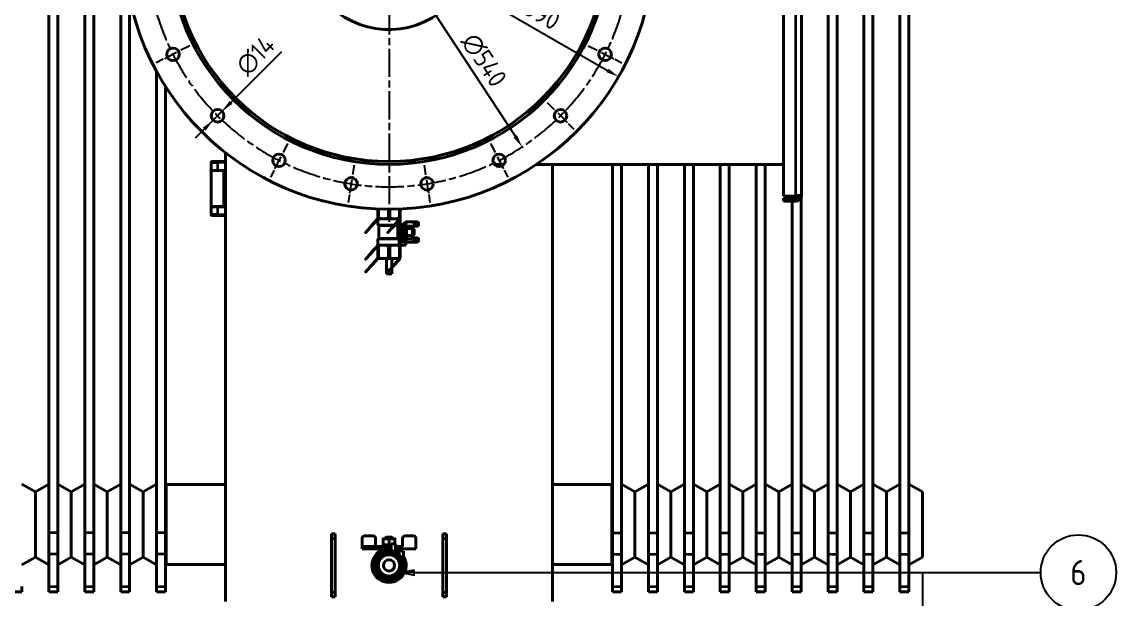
# Model space of a CAD drawing. Header units: millimetres. Extents: x 0 to 5887, y 0 to 4158.
# Drawn here: x 790 to 2009, y 943 to 1586 of the extents above; entities that cross this region are included whole.
import ezdxf

# ---------------------------------------------------------------- set-up
doc = ezdxf.new("R2010")
doc.units = ezdxf.units.MM
doc.header["$LTSCALE"] = 7
doc.linetypes.add('CHAIN', pattern=[0.3543, 0.2362, -0.0295, 0.0591, -0.0295])
for name, color, linetype, lineweight in [('가시적인 것(ISO)', 3, 'Continuous', 40), ('가시적인 좁은 것(ISO)', 3, 'Continuous', 35), ('기호(ISO)', 5, 'Continuous', 25), ('중심 표식(ISO)', 1, 'Continuous', 25), ('중심선(ISO)', 1, 'Continuous', 25), ('치수(ISO)', 2, 'Continuous', 25)]:
    doc.layers.add(name, color=color, linetype=linetype, lineweight=lineweight)
doc.styles.add('부품번호텍스트_M2B', font='isocp.shx')
doc.styles.add('치수 텍스트_PSTEK_POSCO', font='isocp.shx')
doc.dimstyles.new('치수_PSTEK_POSCO', dxfattribs={"dimscale": 7, "dimtxt": 3, "dimasz": 2, "dimexe": 2, "dimexo": 2.5, "dimgap": 1, "dimtad": 1, "dimrnd": 1e-08, "dimdsep": 46, "dimtxsty": '치수 텍스트_PSTEK_POSCO', "dimcen": 0.09, "dimdle": 10, "dimclrd": 7, "dimclre": 7, "dimclrt": 2, "dimadec": 1, "dimazin": 2, "dimtfac": 1, "dimtmove": 0, "dimatfit": 3, "dimfxl": 0, "dimtolj": 1, "dimlwd": -1, "dimlwe": -1, "dimarcsym": 0})

# ---------------------------------------------------------------- blocks, each defined once
blk = doc.blocks.new('품번기호5')
at = {"layer": '기호(ISO)', "color": 7}
for p, q in [((175.26, 139.36), (173.26, 138.96)), ((175.26, 138.56), (175.26, 139.36)), ((175.26, 138.96), (173.26, 138.96)), ((173.26, 138.96), (175.26, 138.56)), ((175.26, 138.96), (274.93, 138.96))]:
    blk.add_line(p, q, dxfattribs=at)
at = {"layer": '기호(ISO)', "color": 7, "flags": 128}
blk.add_lwpolyline([(175.26, 139.36), (173.26, 138.96), (175.26, 138.56), (175.26, 139.36)], dxfattribs=at)
at = {"layer": '기호(ISO)'}
blk.add_circle((280.93, 138.96), 6, dxfattribs=at)
at = {"layer": '기호(ISO)', "color": 7}
blk.add_solid([(175.26, 139.36), (173.26, 138.96), (175.26, 138.56), (175.26, 139.36)], dxfattribs=at)
at = {"layer": '기호(ISO)', "color": 7, "insert": (280.93, 138.97), "char_height": 4, "attachment_point": 5, "style": '부품번호텍스트_M2B'}
blk.add_mtext('6', dxfattribs=at)
blk = doc.blocks.new('*D46')
at = {"layer": 'Defpoints', "color": 0, "transparency": 16777216}
for p in [(943.5, 1819.7), (1454.5, 1524.7)]:
    blk.add_point(p, dxfattribs=at)
at = {"layer": '치수(ISO)', "color": 7, "transparency": 16777216}
blk.add_line((955.6, 1812.7), (1442.3, 1531.7), dxfattribs=at)
for points in [[(956.8, 1814.7), (954.5, 1810.7), (943.5, 1819.7)], [(1443.5, 1533.7), (1441.2, 1529.7), (1454.5, 1524.7)]]:
    blk.add_solid(points, dxfattribs=at)
at = {"layer": '치수(ISO)', "color": 2, "transparency": 16777216, "insert": (1331.5, 1615.9), "char_height": 21, "attachment_point": 4, "rotation": 330, "style": '치수 텍스트_PSTEK_POSCO'}
blk.add_mtext('\\A1;∅590', dxfattribs=at)
blk = doc.blocks.new('*D47')
at = {"layer": 'Defpoints', "color": 0, "transparency": 16777216}
for p in [(1050.7, 1897.8), (1347.2, 1446.5)]:
    blk.add_point(p, dxfattribs=at)
at = {"layer": '치수(ISO)', "color": 7, "transparency": 16777216}
blk.add_line((1058.4, 1886.1), (1339.6, 1458.2), dxfattribs=at)
for points in [[(1060.4, 1887.4), (1056.5, 1884.9), (1050.7, 1897.8)], [(1341.5, 1459.5), (1337.6, 1456.9), (1347.2, 1446.5)]]:
    blk.add_solid(points, dxfattribs=at)
at = {"layer": '치수(ISO)', "color": 2, "transparency": 16777216, "insert": (1287.2, 1569.8), "char_height": 21, "attachment_point": 4, "rotation": 303.3025, "style": '치수 텍스트_PSTEK_POSCO'}
blk.add_mtext('\\A1;∅540', dxfattribs=at)
blk = doc.blocks.new('*D48')
at = {"layer": 'Defpoints', "color": 0, "transparency": 16777216}
for p in [(1003.1, 1476.3), (1013, 1486.2)]:
    blk.add_point(p, dxfattribs=at)
at = {"layer": '치수(ISO)', "color": 7, "transparency": 16777216}
for p, q in [((1022.9, 1496.1), (1079.5, 1552.7)), ((1003.1, 1476.3), (1013, 1486.2)), ((993.2, 1466.4), (983.3, 1456.5))]:
    blk.add_line(p, q, dxfattribs=at)
for points in [[(1021.3, 1497.8), (1024.6, 1494.5), (1013, 1486.2)], [(991.6, 1468.1), (994.9, 1464.8), (1003.1, 1476.3)]]:
    blk.add_solid(points, dxfattribs=at)
at = {"layer": '치수(ISO)', "color": 2, "transparency": 16777216, "insert": (1033.9, 1531.9), "char_height": 21, "attachment_point": 4, "rotation": 45, "style": '치수 텍스트_PSTEK_POSCO'}
blk.add_mtext('\\A1;∅14', dxfattribs=at)
blk = doc.blocks.new('*D50')
at = {"layer": 'Defpoints', "color": 0, "transparency": 16777216}
for p in [(605.2, 989.8), (1792.8, 989.8), (1792.8, 672)]:
    blk.add_point(p, dxfattribs=at)
at = {"layer": '치수(ISO)', "color": 7, "transparency": 16777216}
for p, q in [((605.2, 972.3), (605.2, 658)), ((1792.8, 972.3), (1792.8, 658)), ((619.2, 672), (1778.8, 672))]:
    blk.add_line(p, q, dxfattribs=at)
for points in [[(619.2, 674.4), (619.2, 669.7), (605.2, 672)], [(1778.8, 674.4), (1778.8, 669.7), (1792.8, 672)]]:
    blk.add_solid(points, dxfattribs=at)
at = {"layer": '치수(ISO)', "color": 2, "transparency": 16777216, "insert": (1158.1, 690.6), "char_height": 21, "attachment_point": 4, "style": '치수 텍스트_PSTEK_POSCO'}
blk.add_mtext('\\A1;(1187.6)', dxfattribs=at)
blk = doc.blocks.new('*D51')
at = {"layer": 'Defpoints', "color": 0, "transparency": 16777216}
for p in [(494, 2199.4), (984, 2199.4), (574, 811.2)]:
    blk.add_point(p, dxfattribs=at)
at = {"layer": '치수(ISO)', "color": 7, "transparency": 16777216}
for p, q in [((966.5, 2199.4), (480, 2199.4)), ((494, 825.2), (494, 2185.4)), ((556.5, 811.2), (480, 811.2))]:
    blk.add_line(p, q, dxfattribs=at)
for points in [[(491.7, 2185.4), (496.3, 2185.4), (494, 2199.4)], [(491.7, 825.2), (496.3, 825.2), (494, 811.2)]]:
    blk.add_solid(points, dxfattribs=at)
at = {"layer": '치수(ISO)', "color": 2, "transparency": 16777216, "insert": (476.5, 1470), "char_height": 21, "attachment_point": 4, "rotation": 90, "style": '치수 텍스트_PSTEK_POSCO'}
blk.add_mtext('\\A1;1388.2', dxfattribs=at)

msp = doc.modelspace()

# ---------------------------------------------------------------- linework, layer by layer
at = {"layer": '가시적인 것(ISO)'}
for p, q in [((820.1919, 1016.8701), (820.1919, 1985.5042)), ((830.1919, 1985.5042), (830.1919, 1016.8701)), ((860.1919, 1016.8701), (860.1919, 1985.5042)), ((1687.7919, 1016.8701), (1687.7919, 1985.5042)), ((1697.7919, 1985.5042), (1697.7919, 1016.8701)), ((1727.7919, 1016.8701), (1727.7919, 1985.5042)), ((1737.7919, 1985.5042), (1737.7919, 1016.8701)), ((1767.7919, 1016.8701), (1767.7919, 1985.5042)), ((1777.7919, 1985.5042), (1777.7919, 1016.8701)), ((1638.1919, 1391.6499), (1638.1919, 1952.7244)), ((1658.1919, 1951.7871), (1658.1919, 1392.5871)), ((870.1919, 1792.3906), (870.1919, 1016.8701)), ((900.1919, 1016.8701), (900.1919, 1778.135)), ((910.1919, 1612.0243), (910.1919, 1016.8701)), ((940.1919, 1016.8701), (940.1919, 1530.5977)), ((950.1919, 1513.683), (950.1919, 1016.8701)), ((1016.9919, 940.6871), (1016.9919, 1440.0212)), ((1000.9919, 1420.3371), (1000.9919, 1429.1871)), ((1007.9919, 1430.1871), (1016.9919, 1430.1871)), ((1326.9907, 1427.1871), (1316.1481, 1427.1871)), ((1638.1919, 1427.1871), (1363.3087, 1427.1871)), ((1380.9919, 940.6871), (1380.9919, 1427.1871)), ((1447.7919, 1016.8701), (1447.7919, 1427.1871)), ((1457.7919, 1427.1871), (1457.7919, 1016.8701)), ((1487.7919, 1016.8701), (1487.7919, 1427.1871)), ((1497.7919, 1427.1871), (1497.7919, 1016.8701)), ((1527.7919, 1016.8701), (1527.7919, 1427.1871)), ((1537.7919, 1427.1871), (1537.7919, 1016.8701)), ((1567.7919, 1016.8701), (1567.7919, 1427.1871)), ((1577.7919, 1427.1871), (1577.7919, 1016.8701)), ((1607.7919, 1016.8701), (1607.7919, 1427.1871)), ((1617.7919, 1427.1871), (1617.7919, 1016.8701)), ((1007.9919, 1420.3371), (1000.9919, 1420.3371)), ((1000.9919, 1420.1871), (1000.9919, 1420.3371)), ((1000.9919, 1420.1871), (1014.9919, 1420.1871)), ((1000.9919, 1380.1871), (1000.9919, 1420.1871)), ((1007.9919, 1420.3371), (1015.9919, 1420.3371)), ((1014.9919, 1420.3371), (1014.9919, 1420.1871)), ((1014.9919, 1380.1871), (1014.9919, 1420.1871)), ((1015.9919, 1420.3371), (1015.9919, 1380.0371)), ((1651.7919, 1391.6499), (1638.1919, 1391.6499)), ((1651.7919, 1389.3871), (1638.1919, 1389.3871)), ((1638.1919, 1389.3871), (1638.1919, 1386.1871)), ((1647.7919, 1389.3871), (1647.7919, 1391.6499)), ((1651.7919, 1392.5871), (1658.1919, 1392.5871)), ((1651.7919, 1392.5871), (1651.7919, 1391.6499)), ((1651.7919, 1389.3871), (1651.7919, 1386.1871)), ((1651.9919, 1392.5871), (1651.9919, 1392.1871)), ((1651.9919, 1392.1871), (1654.9919, 1392.1871)), ((1654.9919, 1392.1871), (1654.9919, 1392.5871)), ((1657.7919, 1390.36), (1657.7919, 1016.8701)), ((1014.9919, 1380.1871), (1000.9919, 1380.1871)), ((1000.9919, 1380.0371), (1000.9919, 1380.1871)), ((1000.9919, 1380.0371), (1007.9919, 1380.0371)), ((1000.9919, 1371.1871), (1000.9919, 1380.0371)), ((1015.9919, 1380.0371), (1007.9919, 1380.0371)), ((1014.9919, 1380.1871), (1014.9919, 1380.0371)), ((1186.4919, 1367.039), (1186.4919, 1377.4521)), ((1187.2819, 1377.4196), (1187.2819, 1367.039)), ((1198.202, 1367.039), (1198.202, 1377.1882)), ((1199.7819, 1377.1882), (1199.7819, 1367.039)), ((1210.702, 1367.039), (1210.702, 1377.4196)), ((1211.4919, 1377.4521), (1211.4919, 1367.039)), ((1638.1919, 1386.1871), (1651.7919, 1386.1871)), ((1647.7919, 1016.8701), (1647.7919, 1386.1871)), ((1016.9919, 1370.1871), (1007.9919, 1370.1871)), ((1187.2819, 1367.039), (1186.4919, 1367.039)), ((1192.7419, 1366.6371), (1186.4919, 1366.6371)), ((1186.4919, 1366.6371), (1186.4919, 1359.5971)), ((1205.2419, 1366.6371), (1192.7419, 1366.6371)), ((1199.7819, 1367.039), (1198.202, 1367.039)), ((1211.4919, 1366.6371), (1205.2419, 1366.6371)), ((1211.4919, 1367.039), (1210.702, 1367.039)), ((1211.4919, 1366.6371), (1211.4919, 1361.2621)), ((1210.1548, 1359.5971), (1186.4919, 1359.5971)), ((1187.7419, 1359.2621), (1186.4919, 1359.5971)), ((1208.7347, 1359.2621), (1187.7419, 1359.2621)), ((1187.7419, 1359.2621), (1187.7419, 1344.5121)), ((1208.7347, 1359.2621), (1208.7347, 1344.5121)), ((1211.4919, 1361.2621), (1210.1548, 1361.2621)), ((1210.1548, 1361.2621), (1210.1548, 1359.5971)), ((1211.4919, 1361.2621), (1211.4919, 1354.9399)), ((1211.4919, 1358.2871), (1211.5919, 1358.3871)), ((1211.4919, 1354.9399), (1211.4919, 1348.8344)), ((1211.5919, 1358.3871), (1211.5919, 1345.3871)), ((1211.5919, 1358.3871), (1212.5919, 1358.3871)), ((1212.5919, 1358.3871), (1212.5919, 1345.3871)), ((1212.6919, 1358.2871), (1212.5919, 1358.3871)), ((1212.6919, 1358.2871), (1212.7919, 1358.3871)), ((1212.6919, 1358.2871), (1212.6919, 1345.4871)), ((1212.7919, 1358.3871), (1212.7919, 1345.3871)), ((1212.7919, 1358.3871), (1213.7919, 1358.3871)), ((1213.7919, 1358.3871), (1213.7919, 1345.3871)), ((1213.8919, 1358.2871), (1213.7919, 1358.3871)), ((1213.8919, 1353.0121), (1213.8919, 1358.7621)), ((1213.8919, 1350.5121), (1213.8919, 1353.0121)), ((1216.3919, 1353.0121), (1216.3919, 1358.7621)), ((1216.3919, 1350.5121), (1216.3919, 1353.0121)), ((1216.4024, 1358.8871), (1217.5594, 1358.8871)), ((1217.1419, 1362.0121), (1217.3919, 1362.0121)), ((1217.3919, 1359.5121), (1217.1419, 1359.5121)), ((1217.3919, 1362.0121), (1217.3919, 1359.5121)), ((1218.3919, 1358.2874), (1218.3919, 1344.8871)), ((1229.4919, 1363.2621), (1218.6419, 1363.2621)), ((1229.4919, 1358.2621), (1218.6419, 1358.2621)), ((1218.6614, 1355.6399), (1224.9225, 1355.6399)), ((1225.1919, 1358.2621), (1225.1919, 1357.5163)), ((1225.1919, 1357.5163), (1225.1919, 1351.8871)), ((1225.1919, 1355.8871), (1226.0249, 1355.8871)), ((1226.0249, 1355.8871), (1226.0249, 1347.8871)), ((1226.7919, 1355.1201), (1226.0249, 1355.8871)), ((1226.7919, 1355.1201), (1226.7919, 1348.6541)), ((1187.7419, 1344.5121), (1186.4919, 1344.1772)), ((1210.1548, 1344.1772), (1186.4919, 1344.1772)), ((1186.4919, 1344.1772), (1186.4919, 1337.1371)), ((1208.7347, 1344.5121), (1187.7419, 1344.5121)), ((1210.1548, 1344.1772), (1210.1548, 1337.1371)), ((1211.4919, 1348.8344), (1211.4919, 1336.8136)), ((1211.4919, 1345.4871), (1211.5919, 1345.3871)), ((1217.7419, 1340.8871), (1211.4919, 1340.8871)), ((1211.5919, 1345.3871), (1212.5919, 1345.3871)), ((1212.6919, 1345.4871), (1212.5919, 1345.3871)), ((1212.6919, 1345.4871), (1212.7919, 1345.3871)), ((1212.7919, 1345.3871), (1213.7919, 1345.3871)), ((1213.8919, 1345.4871), (1213.7919, 1345.3871)), ((1213.8919, 1345.0121), (1213.8919, 1350.5121)), ((1213.8919, 1350.5121), (1216.3919, 1350.5121)), ((1213.8919, 1345.0121), (1216.3919, 1345.0121)), ((1216.3919, 1345.0121), (1216.3919, 1350.5121)), ((1216.3919, 1345.0121), (1216.3919, 1344.8871)), ((1216.3919, 1344.8871), (1218.3919, 1344.8871)), ((1217.1419, 1344.2621), (1217.3919, 1344.2621)), ((1217.3919, 1341.7621), (1217.1419, 1341.7621)), ((1217.3919, 1341.7621), (1217.3919, 1344.2621)), ((1217.7419, 1340.8871), (1217.7419, 1337.1371)), ((1218.3919, 1345.3871), (1218.6614, 1344.3816)), ((1229.4919, 1340.5121), (1218.6419, 1340.5121)), ((1218.6614, 1348.1343), (1224.9225, 1348.1343)), ((1218.6614, 1344.3816), (1224.9225, 1344.3816)), ((1225.1919, 1345.3871), (1224.9225, 1344.3816)), ((1225.1919, 1351.8871), (1225.1919, 1346.258)), ((1225.1919, 1347.8871), (1226.0249, 1347.8871)), ((1225.1919, 1346.258), (1225.1919, 1345.3871)), ((1229.4919, 1345.5121), (1225.1919, 1345.5121)), ((1226.7919, 1348.6541), (1226.0249, 1347.8871)), ((1192.7419, 1337.1371), (1186.4919, 1337.1371)), ((1187.2819, 1336.7352), (1186.4919, 1336.7352)), ((1186.4919, 1336.7352), (1186.4919, 1322.789)), ((1187.2819, 1322.789), (1187.2819, 1336.7352)), ((1205.2419, 1337.1371), (1192.7419, 1337.1371)), ((1198.202, 1336.7352), (1198.202, 1322.789)), ((1199.7819, 1336.7352), (1198.202, 1336.7352)), ((1199.7819, 1322.789), (1199.7819, 1336.7352)), ((1210.1548, 1337.1371), (1205.2419, 1337.1371)), ((1210.702, 1336.7352), (1210.702, 1322.789)), ((1211.4919, 1336.7352), (1210.702, 1336.7352)), ((1217.7419, 1337.1371), (1211.4919, 1337.1371)), ((1211.4919, 1322.789), (1211.4919, 1336.7352)), ((1187.2819, 1322.789), (1186.4919, 1322.789)), ((1192.7419, 1322.3871), (1186.4919, 1322.3871)), ((1205.2419, 1322.3871), (1192.7419, 1322.3871)), ((1195.9919, 1305.3871), (1195.9919, 1322.3871)), ((1199.7819, 1322.789), (1198.202, 1322.789)), ((1201.9919, 1322.3871), (1201.9919, 1305.3871)), ((1211.4919, 1322.3871), (1205.2419, 1322.3871)), ((1211.4919, 1322.789), (1210.702, 1322.789)), ((1195.9919, 1305.3871), (1201.9919, 1305.3871)), ((805.1919, 1062.5269), (790.1919, 1071.1871)), ((805.1919, 1062.5269), (820.1919, 1071.1871)), ((805.1919, 1062.5269), (805.1919, 989.8474)), ((845.1919, 1062.5269), (830.1919, 1071.1871)), ((845.1919, 1062.5269), (860.1919, 1071.1871)), ((845.1919, 1062.5269), (845.1919, 989.8474)), ((885.1919, 1062.5269), (870.1919, 1071.1871)), ((885.1919, 1062.5269), (900.1919, 1071.1871)), ((885.1919, 1062.5269), (885.1919, 989.8474)), ((925.1919, 1062.5269), (910.1919, 1071.1871)), ((925.1919, 1062.5269), (940.1919, 1071.1871)), ((925.1919, 1062.5269), (925.1919, 989.8474)), ((950.9714, 1070.7371), (950.1919, 1071.1871)), ((950.9714, 1070.7371), (950.9714, 981.6371)), ((950.9714, 1070.7371), (1016.9919, 1070.7371)), ((1447.0125, 1070.7371), (1380.9919, 1070.7371)), ((1447.0125, 1070.7371), (1447.7919, 1071.1871)), ((1447.0125, 981.6371), (1447.0125, 1070.7371)), ((1472.7919, 1062.5269), (1457.7919, 1071.1871)), ((1472.7919, 1062.5269), (1487.7919, 1071.1871)), ((1472.7919, 989.8474), (1472.7919, 1062.5269)), ((1512.7919, 1062.5269), (1497.7919, 1071.1871)), ((1512.7919, 1062.5269), (1527.7919, 1071.1871)), ((1512.7919, 989.8474), (1512.7919, 1062.5269)), ((1552.7919, 1062.5269), (1537.7919, 1071.1871)), ((1552.7919, 1062.5269), (1567.7919, 1071.1871)), ((1552.7919, 989.8474), (1552.7919, 1062.5269)), ((1592.7919, 1062.5269), (1577.7919, 1071.1871)), ((1592.7919, 1062.5269), (1607.7919, 1071.1871)), ((1592.7919, 989.8474), (1592.7919, 1062.5269)), ((1632.7919, 1062.5269), (1617.7919, 1071.1871)), ((1632.7919, 1062.5269), (1647.7919, 1071.1871)), ((1632.7919, 989.8474), (1632.7919, 1062.5269)), ((1672.7919, 1062.5269), (1657.7919, 1071.1871)), ((1672.7919, 1062.5269), (1687.7919, 1071.1871)), ((1672.7919, 989.8474), (1672.7919, 1062.5269)), ((1712.7919, 1062.5269), (1697.7919, 1071.1871)), ((1712.7919, 1062.5269), (1727.7919, 1071.1871)), ((1712.7919, 989.8474), (1712.7919, 1062.5269)), ((1752.7919, 1062.5269), (1737.7919, 1071.1871)), ((1752.7919, 1062.5269), (1767.7919, 1071.1871)), ((1752.7919, 989.8474), (1752.7919, 1062.5269)), ((1792.7919, 1062.5269), (1777.7919, 1071.1871)), ((1792.7919, 989.8474), (1792.7919, 1062.5269)), ((820.1919, 1016.8701), (820.1919, 993.3778)), ((830.1919, 993.3778), (830.1919, 1016.8701)), ((860.1919, 1016.8701), (860.1919, 993.3778)), ((870.1919, 993.3778), (870.1919, 1016.8701)), ((900.1919, 1016.8701), (900.1919, 993.3778)), ((910.1919, 993.3778), (910.1919, 1016.8701)), ((940.1919, 1016.8701), (940.1919, 993.3778)), ((950.1919, 993.3778), (950.1919, 1016.8701)), ((1134.9919, 1015.6871), (1134.9919, 1010.6871)), ((1138.9919, 1015.6871), (1134.9919, 1015.6871)), ((1138.9919, 1010.6871), (1138.9919, 1015.6871)), ((1171.9919, 1013.5871), (1180.9919, 1013.5871)), ((1195.7589, 1011.9871), (1194.9919, 1011.2201)), ((1194.9919, 1011.2201), (1202.9919, 1011.2201)), ((1194.9919, 1011.2201), (1194.9919, 1010.3871)), ((1195.7589, 1011.9871), (1202.2249, 1011.9871)), ((1202.2249, 1011.9871), (1202.9919, 1011.2201)), ((1202.9919, 1011.2201), (1202.9919, 1010.3871)), ((1216.9919, 1013.5871), (1225.9919, 1013.5871)), ((1258.9919, 1015.6871), (1258.9919, 1010.6871)), ((1262.9919, 1015.6871), (1258.9919, 1015.6871)), ((1262.9919, 1010.6871), (1262.9919, 1015.6871)), ((1447.7919, 1016.8701), (1447.7919, 993.3778)), ((1457.7919, 993.3778), (1457.7919, 1016.8701)), ((1487.7919, 1016.8701), (1487.7919, 993.3778)), ((1497.7919, 993.3778), (1497.7919, 1016.8701)), ((1527.7919, 1016.8701), (1527.7919, 993.3778)), ((1537.7919, 993.3778), (1537.7919, 1016.8701)), ((1567.7919, 1016.8701), (1567.7919, 993.3778)), ((1577.7919, 993.3778), (1577.7919, 1016.8701)), ((1607.7919, 1016.8701), (1607.7919, 993.3778)), ((1617.7919, 993.3778), (1617.7919, 1016.8701)), ((1647.7919, 1016.8701), (1647.7919, 993.3778)), ((1657.7919, 993.3778), (1657.7919, 1016.8701)), ((1687.7919, 1016.8701), (1687.7919, 993.3778)), ((1697.7919, 993.3778), (1697.7919, 1016.8701)), ((1727.7919, 1016.8701), (1727.7919, 993.3778)), ((1737.7919, 993.3778), (1737.7919, 1016.8701)), ((1767.7919, 1016.8701), (1767.7919, 993.3778)), ((1777.7919, 993.3778), (1777.7919, 1016.8701)), ((1134.9919, 1010.6871), (1138.9919, 1010.6871)), ((1134.9919, 1010.6871), (1134.9919, 950.6871)), ((1138.9919, 950.6871), (1138.9919, 1010.6871)), ((1168.9919, 1001.5871), (1168.9919, 1010.5871)), ((1168.9919, 1001.5871), (1201.3919, 1001.5871)), ((1168.9919, 1001.5871), (1168.9919, 999.0871)), ((1201.3919, 999.0871), (1168.9919, 999.0871)), ((1183.9919, 1001.5871), (1183.9919, 1010.5871)), ((1191.9919, 1003.5871), (1201.3919, 1003.5871)), ((1191.9919, 1003.5871), (1191.9919, 1001.5871)), ((1192.4919, 1010.3871), (1195.7419, 1010.3871)), ((1192.4919, 1010.1177), (1192.4919, 1003.8566)), ((1192.5919, 999.0871), (1192.4919, 998.9871)), ((1195.7419, 1010.3871), (1202.2419, 1010.3871)), ((1198.9919, 1010.1177), (1198.9919, 1003.8566)), ((1206.1919, 1004.6871), (1201.3919, 1004.6871)), ((1201.3919, 996.6871), (1201.3919, 1004.6871)), ((1202.2419, 1010.3871), (1205.4919, 1010.3871)), ((1205.4919, 1004.6871), (1205.4919, 1010.1177)), ((1206.1919, 996.6871), (1206.1919, 1004.6871)), ((1206.1919, 1001.5871), (1213.9919, 1001.5871)), ((1228.9919, 999.0871), (1206.1919, 999.0871)), ((1213.9919, 1001.5871), (1213.9919, 1010.5871)), ((1228.9919, 999.0871), (1228.9919, 1010.5871)), ((1258.9919, 1010.6871), (1262.9919, 1010.6871)), ((1258.9919, 1010.6871), (1258.9919, 950.6871)), ((1262.9919, 950.6871), (1262.9919, 1010.6871)), ((805.1919, 989.8474), (790.1919, 981.1871)), ((805.1919, 989.8474), (820.1919, 981.1871)), ((820.1919, 957.2179), (820.1919, 993.3778)), ((830.1919, 993.3778), (830.1919, 957.2179)), ((845.1919, 989.8474), (830.1919, 981.1871)), ((845.1919, 989.8474), (860.1919, 981.1871)), ((860.1919, 957.2179), (860.1919, 993.3778)), ((870.1919, 993.3778), (870.1919, 957.2179)), ((885.1919, 989.8474), (870.1919, 981.1871)), ((885.1919, 989.8474), (900.1919, 981.1871)), ((900.1919, 957.2179), (900.1919, 993.3778)), ((910.1919, 993.3778), (910.1919, 957.2179)), ((925.1919, 989.8474), (910.1919, 981.1871)), ((925.1919, 989.8474), (940.1919, 981.1871)), ((940.1919, 957.2179), (940.1919, 993.3778)), ((950.1919, 993.3778), (950.1919, 957.2179)), ((1192.4919, 998.9871), (1201.3919, 998.9871)), ((1192.4919, 998.9871), (1192.4919, 997.9871)), ((1192.4919, 997.9871), (1201.3919, 997.9871)), ((1192.5919, 997.8871), (1192.4919, 997.9871)), ((1192.5919, 997.8871), (1192.4919, 997.7871)), ((1192.4919, 997.7871), (1201.3919, 997.7871)), ((1192.4919, 997.7871), (1192.4919, 996.7871)), ((1192.4919, 996.7871), (1201.3919, 996.7871)), ((1192.5919, 996.6871), (1192.4919, 996.7871)), ((1192.5919, 997.8871), (1201.3919, 997.8871)), ((1214.9919, 996.6871), (1208.4919, 996.6871)), ((1208.4919, 995.8817), (1208.4919, 996.6871)), ((1214.9919, 984.9743), (1214.9919, 996.6871)), ((1447.7919, 957.2179), (1447.7919, 993.3778)), ((1457.7919, 993.3778), (1457.7919, 957.2179)), ((1472.7919, 989.8474), (1457.7919, 981.1871)), ((1472.7919, 989.8474), (1487.7919, 981.1871)), ((1487.7919, 957.2179), (1487.7919, 993.3778)), ((1497.7919, 993.3778), (1497.7919, 957.2179)), ((1512.7919, 989.8474), (1497.7919, 981.1871)), ((1512.7919, 989.8474), (1527.7919, 981.1871)), ((1527.7919, 957.2179), (1527.7919, 993.3778)), ((1537.7919, 993.3778), (1537.7919, 957.2179)), ((1552.7919, 989.8474), (1537.7919, 981.1871)), ((1552.7919, 989.8474), (1567.7919, 981.1871)), ((1567.7919, 957.2179), (1567.7919, 993.3778)), ((1577.7919, 993.3778), (1577.7919, 957.2179)), ((1592.7919, 989.8474), (1577.7919, 981.1871)), ((1592.7919, 989.8474), (1607.7919, 981.1871)), ((1607.7919, 957.2179), (1607.7919, 993.3778)), ((1617.7919, 993.3778), (1617.7919, 957.2179)), ((1632.7919, 989.8474), (1617.7919, 981.1871)), ((1632.7919, 989.8474), (1647.7919, 981.1871)), ((1647.7919, 957.2179), (1647.7919, 993.3778)), ((1657.7919, 993.3778), (1657.7919, 957.2179)), ((1672.7919, 989.8474), (1657.7919, 981.1871)), ((1672.7919, 989.8474), (1687.7919, 981.1871)), ((1687.7919, 957.2179), (1687.7919, 993.3778)), ((1697.7919, 993.3778), (1697.7919, 957.2179)), ((1712.7919, 989.8474), (1697.7919, 981.1871)), ((1712.7919, 989.8474), (1727.7919, 981.1871)), ((1727.7919, 957.2179), (1727.7919, 993.3778)), ((1737.7919, 993.3778), (1737.7919, 957.2179)), ((1752.7919, 989.8474), (1737.7919, 981.1871)), ((1752.7919, 989.8474), (1767.7919, 981.1871)), ((1767.7919, 957.2179), (1767.7919, 993.3778)), ((1777.7919, 993.3778), (1777.7919, 957.2179)), ((1792.7919, 989.8474), (1777.7919, 981.1871)), ((950.9714, 981.6371), (950.1919, 981.1871)), ((950.9714, 981.6371), (1016.9919, 981.6371)), ((1447.0125, 981.6371), (1380.9919, 981.6371)), ((1447.0125, 981.6371), (1447.7919, 981.1871)), ((780.1919, 951.1871), (790.1919, 951.1871)), ((790.1919, 951.1871), (790.1919, 957.2179)), ((820.1919, 957.2179), (820.1919, 951.1871)), ((820.1919, 951.1871), (830.1919, 951.1871)), ((830.1919, 951.1871), (830.1919, 957.2179)), ((860.1919, 957.2179), (860.1919, 951.1871)), ((860.1919, 951.1871), (870.1919, 951.1871)), ((870.1919, 951.1871), (870.1919, 957.2179)), ((900.1919, 957.2179), (900.1919, 951.1871)), ((900.1919, 951.1871), (910.1919, 951.1871)), ((910.1919, 951.1871), (910.1919, 957.2179)), ((940.1919, 957.2179), (940.1919, 951.1871)), ((940.1919, 951.1871), (950.1919, 951.1871)), ((950.1919, 951.1871), (950.1919, 957.2179)), ((1138.9919, 950.6871), (1134.9919, 950.6871)), ((1134.9919, 950.6871), (1134.9919, 945.6871)), ((1138.9919, 945.6871), (1138.9919, 950.6871)), ((1262.9919, 950.6871), (1258.9919, 950.6871)), ((1258.9919, 950.6871), (1258.9919, 945.6871)), ((1262.9919, 945.6871), (1262.9919, 950.6871)), ((1447.7919, 957.2179), (1447.7919, 951.1871)), ((1457.7919, 951.1871), (1447.7919, 951.1871)), ((1457.7919, 951.1871), (1457.7919, 957.2179)), ((1487.7919, 957.2179), (1487.7919, 951.1871)), ((1497.7919, 951.1871), (1487.7919, 951.1871)), ((1497.7919, 951.1871), (1497.7919, 957.2179)), ((1527.7919, 957.2179), (1527.7919, 951.1871)), ((1537.7919, 951.1871), (1527.7919, 951.1871)), ((1537.7919, 951.1871), (1537.7919, 957.2179)), ((1567.7919, 957.2179), (1567.7919, 951.1871)), ((1577.7919, 951.1871), (1567.7919, 951.1871)), ((1577.7919, 951.1871), (1577.7919, 957.2179)), ((1607.7919, 957.2179), (1607.7919, 951.1871)), ((1617.7919, 951.1871), (1607.7919, 951.1871)), ((1617.7919, 951.1871), (1617.7919, 957.2179)), ((1647.7919, 957.2179), (1647.7919, 951.1871)), ((1657.7919, 951.1871), (1647.7919, 951.1871)), ((1657.7919, 951.1871), (1657.7919, 957.2179)), ((1687.7919, 957.2179), (1687.7919, 951.1871)), ((1697.7919, 951.1871), (1687.7919, 951.1871)), ((1697.7919, 951.1871), (1697.7919, 957.2179)), ((1727.7919, 957.2179), (1727.7919, 951.1871)), ((1737.7919, 951.1871), (1727.7919, 951.1871)), ((1737.7919, 951.1871), (1737.7919, 957.2179)), ((1767.7919, 957.2179), (1767.7919, 951.1871)), ((1777.7919, 951.1871), (1767.7919, 951.1871)), ((1777.7919, 951.1871), (1777.7919, 957.2179)), ((1134.9919, 945.6871), (1138.9919, 945.6871)), ((1258.9919, 945.6871), (1262.9919, 945.6871))]:
    msp.add_line(p, q, dxfattribs=at)
for centre, radius in [((1198.9919, 1672.1871), 295), ((1198.9919, 1672.1871), 245), ((1198.9919, 1672.1871), 241.8), ((958.4202, 1549.6097), 7), ((1439.5637, 1549.6097), 7), ((1008.0731, 1481.2683), 7), ((1389.9108, 1481.2683), 7), ((1076.4145, 1431.6154), 7), ((1321.5694, 1431.6154), 7), ((1156.7546, 1405.5113), 7), ((1241.2292, 1405.5113), 7), ((1198.9919, 980.6871), 13.5171), ((1198.9919, 980.6871), 12.3176), ((1198.9919, 980.6871), 11.8868), ((1198.9919, 980.6871), 6.25)]:
    msp.add_circle(centre, radius, dxfattribs=at)
for centre, radius, start, end in [((1198.9919, 1672.1871), 95, 31.1337457, 29.9263195), ((1001.9919, 1429.1871), 1, 90.0008985, 180), ((1001.9919, 1429.1871), 1, 90, 90.0008985), ((1651.7919, 1392.5871), 6.4, 270, 0), ((1651.7919, 1392.5871), 3.2, 270, 352.8192442), ((1001.9919, 1371.1871), 1, 180, 270), ((1217.1419, 1358.7621), 3.25, 90, 180), ((1217.1419, 1358.7621), 0.75, 90, 180), ((1218.6419, 1362.0121), 1.25, 155.5301995, 180), ((1218.6419, 1359.5121), 1.25, 180, 204.4698005), ((1229.4919, 1360.7621), 2.5, 72.7191183, 90), ((1229.4919, 1360.7621), 2.5, 270, 287.2808817), ((1217.1419, 1345.0121), 3.25, 180, 270), ((1217.1419, 1345.0121), 0.75, 189.5940682, 270), ((1218.6419, 1344.2621), 1.25, 155.5301995, 180), ((1218.6419, 1341.7621), 1.25, 180, 204.4698005), ((1229.4919, 1343.0121), 2.5, 72.7191183, 90), ((1229.4919, 1343.0121), 2.5, 270, 287.2808817), ((1171.9919, 1010.5871), 3, 90, 180), ((1180.9919, 1010.5871), 3, 0, 90), ((1216.9919, 1010.5871), 3, 90, 180), ((1225.9919, 1010.5871), 3, 0, 90), ((1198.9919, 980.6871), 19, 110.0051901, 32.6368975), ((1198.9919, 980.6871), 16, 150, 210), ((1198.9919, 980.6871), 16, 90, 150), ((1198.9919, 980.6871), 17.92, 116.7655006, 123.2344994), ((1198.9919, 980.6871), 16, 30, 90), ((1198.9919, 980.6871), 19, 57.3631025, 67.7315045), ((1198.9919, 980.6871), 17.92, 56.7655006, 63.2344994), ((1198.9919, 980.6871), 16, 330, 30), ((1198.9919, 980.6871), 17.92, 176.7655006, 183.2344994), ((1198.9919, 980.6871), 17.92, 356.7655006, 3.2344994), ((1198.9919, 980.6871), 16, 210, 270), ((1198.9919, 980.6871), 17.92, 236.7655006, 243.2344994), ((1198.9919, 980.6871), 16, 270, 330), ((1198.9919, 980.6871), 17.92, 296.7655006, 303.2344994)]:
    msp.add_arc(centre, radius, start, end, dxfattribs=at)
for points, knots in [([(1001.9919, 1430.1871), (1001.9919, 1430.1871), (1002.0213, 1430.1871), (1002.08, 1430.1871), (1002.0839, 1430.1871), (1002.0877, 1430.1871), (1002.0921, 1430.1871), (1002.154, 1430.1871), (1002.2437, 1430.1871), (1002.3612, 1430.1871), (1002.3779, 1430.1871), (1002.3946, 1430.1871), (1002.4132, 1430.1871), (1002.525, 1430.1871), (1002.6574, 1430.1871), (1002.8103, 1430.1871), (1002.8612, 1430.1871), (1002.9134, 1430.1871), (1002.97, 1430.1871), (1003.1964, 1430.1871), (1003.4567, 1430.1871), (1003.7493, 1430.1871), (1004.0053, 1430.1871), (1004.2822, 1430.1871), (1004.5798, 1430.1871), (1004.6224, 1430.1871), (1004.6663, 1430.1871), (1004.7087, 1430.1871), (1005.0054, 1430.1871), (1005.3168, 1430.1871), (1005.6428, 1430.1871), (1005.6893, 1430.1871), (1005.7382, 1430.1871), (1005.7834, 1430.1871), (1006.1223, 1430.1871), (1006.4707, 1430.1871), (1006.8285, 1430.1871), (1006.8523, 1430.1871), (1006.8776, 1430.1871), (1006.9002, 1430.1871), (1007.2605, 1430.1871), (1007.6244, 1430.1871), (1007.9919, 1430.1871)], [0.5, 0.5, 0.5, 0.5, 0.55859375, 0.55859375, 0.55859375, 0.5625, 0.5625, 0.5625, 0.6171875, 0.6171875, 0.6171875, 0.625, 0.625, 0.625, 0.671875, 0.671875, 0.671875, 0.6875, 0.6875, 0.6875, 0.75, 0.75, 0.75, 0.8046875, 0.8046875, 0.8046875, 0.8125, 0.8125, 0.8125, 0.8671875, 0.8671875, 0.8671875, 0.875, 0.875, 0.875, 0.93359375, 0.93359375, 0.93359375, 0.9375, 0.9375, 0.9375, 1, 1, 1, 1]), ([(1007.9919, 1370.1871), (1007.6477, 1370.1871), (1007.3064, 1370.1871), (1006.9678, 1370.1871), (1006.9453, 1370.1871), (1006.9241, 1370.1871), (1006.9002, 1370.1871), (1006.5656, 1370.1871), (1006.2388, 1370.1871), (1005.9197, 1370.1871), (1005.8741, 1370.1871), (1005.8305, 1370.1871), (1005.7834, 1370.1871), (1005.5008, 1370.1871), (1005.2287, 1370.1871), (1004.967, 1370.1871), (1004.8797, 1370.1871), (1004.7953, 1370.1871), (1004.7087, 1370.1871), (1004.3623, 1370.1871), (1004.0419, 1370.1871), (1003.7493, 1370.1871), (1003.4932, 1370.1871), (1003.2623, 1370.1871), (1003.0566, 1370.1871), (1003.0272, 1370.1871), (1002.9977, 1370.1871), (1002.97, 1370.1871), (1002.7759, 1370.1871), (1002.6096, 1370.1871), (1002.4709, 1370.1871), (1002.4511, 1370.1871), (1002.4311, 1370.1871), (1002.4132, 1370.1871), (1002.279, 1370.1871), (1002.1765, 1370.1871), (1002.1058, 1370.1871), (1002.1011, 1370.1871), (1002.0963, 1370.1871), (1002.0921, 1370.1871), (1002.0254, 1370.1871), (1002.0053, 1370.1871), (1001.9919, 1370.1871)], [0, 0, 0, 0, 0.05859375, 0.05859375, 0.05859375, 0.0625, 0.0625, 0.0625, 0.1171875, 0.1171875, 0.1171875, 0.125, 0.125, 0.125, 0.171875, 0.171875, 0.171875, 0.1875, 0.1875, 0.1875, 0.25, 0.25, 0.25, 0.3046875, 0.3046875, 0.3046875, 0.3125, 0.3125, 0.3125, 0.3671875, 0.3671875, 0.3671875, 0.375, 0.375, 0.375, 0.43359375, 0.43359375, 0.43359375, 0.4375, 0.4375, 0.4375, 0.5, 0.5, 0.5, 0.5]), ([(1217.5042, 1362.5299), (1217.559, 1362.6498), (1217.6295, 1362.7536), (1217.8245, 1362.9757), (1217.9786, 1363.0867), (1218.3074, 1363.2298), (1218.4819, 1363.2621), (1218.6419, 1363.2621)], [0.7316078635, 0.7316078635, 0.7316078635, 0.7316078635, 0.7814084884, 0.7814084884, 0.8645695069, 0.8645695069, 0.9477305254, 0.9477305254, 0.9477305254, 0.9477305254]), ([(1217.5042, 1362.5299), (1217.559, 1362.4097), (1217.6295, 1362.2808), (1217.8245, 1361.9504), (1217.9786, 1361.7158), (1218.3074, 1361.2349), (1218.4819, 1360.9885), (1218.6419, 1360.7621)], [-0.2161226619, -0.2161226619, -0.2161226619, -0.2161226619, -0.166322037, -0.166322037, -0.0831610185, -0.0831610185, 0, 0, 0, 0]), ([(1217.5042, 1358.9944), (1217.559, 1359.1146), (1217.6295, 1359.2435), (1217.8245, 1359.5738), (1217.9786, 1359.8085), (1218.3074, 1360.2894), (1218.4819, 1360.5358), (1218.6419, 1360.7621)], [0.7316078635, 0.7316078635, 0.7316078635, 0.7316078635, 0.7814084884, 0.7814084884, 0.8645695069, 0.8645695069, 0.9477305254, 0.9477305254, 0.9477305254, 0.9477305254]), ([(1217.5042, 1358.9944), (1217.559, 1358.8744), (1217.6295, 1358.7706), (1217.8245, 1358.5486), (1217.9786, 1358.4376), (1218.3074, 1358.2944), (1218.4819, 1358.2621), (1218.6419, 1358.2621)], [-0.2161226619, -0.2161226619, -0.2161226619, -0.2161226619, -0.166322037, -0.166322037, -0.0831610185, -0.0831610185, 0, 0, 0, 0]), ([(1230.2346, 1363.1493), (1230.1681, 1363.1285), (1230.1003, 1363.1054), (1229.7202, 1362.9656), (1229.385, 1362.8055), (1228.6067, 1362.3966), (1228.0871, 1362.0889), (1227.0277, 1361.4312), (1226.4875, 1361.082), (1225.9919, 1360.7621)], [1.4866647851, 1.4866647851, 1.4866647851, 1.4866647851, 1.5135711108, 1.5135711108, 1.6349228523, 1.6349228523, 1.8118873821, 1.8118873821, 1.9888519119, 1.9888519119, 1.9888519119, 1.9888519119]), ([(1230.2346, 1358.375), (1230.1681, 1358.3957), (1230.1003, 1358.4188), (1229.7202, 1358.5586), (1229.385, 1358.7187), (1228.6067, 1359.1276), (1228.0871, 1359.4353), (1227.0277, 1360.093), (1226.4875, 1360.4422), (1225.9919, 1360.7621)], [-0.5021871267, -0.5021871267, -0.5021871267, -0.5021871267, -0.475280801, -0.475280801, -0.3539290595, -0.3539290595, -0.1769645298, -0.1769645298, 0, 0, 0, 0]), ([(1230.2346, 1363.1493), (1230.3009, 1363.1285), (1230.3657, 1363.1054), (1230.7118, 1362.9656), (1230.9541, 1362.8055), (1231.4189, 1362.3966), (1231.641, 1362.0889), (1231.9273, 1361.4312), (1231.9919, 1361.082), (1231.9919, 1360.7621)], [1.4868284926, 1.4868284926, 1.4868284926, 1.4868284926, 1.5137348183, 1.5137348183, 1.6350865598, 1.6350865598, 1.8120510896, 1.8120510896, 1.9890156193, 1.9890156193, 1.9890156193, 1.9890156193]), ([(1230.2346, 1358.375), (1230.3299, 1358.4049), (1230.4224, 1358.4397), (1230.8135, 1358.6142), (1231.0669, 1358.8015), (1231.4964, 1359.231), (1231.6885, 1359.5228), (1231.936, 1360.1401), (1231.9919, 1360.4649), (1231.9919, 1360.7621)], [-0.5018359826, -0.5018359826, -0.5018359826, -0.5018359826, -0.4628305991, -0.4628305991, -0.3288649482, -0.3288649482, -0.1644324741, -0.1644324741, 0, 0, 0, 0]), ([(1217.5042, 1344.7799), (1217.559, 1344.6597), (1217.6295, 1344.5308), (1217.8245, 1344.2004), (1217.9786, 1343.9658), (1218.3074, 1343.4849), (1218.4819, 1343.2385), (1218.6419, 1343.0121)], [0.7316078635, 0.7316078635, 0.7316078635, 0.7316078635, 0.7814084884, 0.7814084884, 0.8645695069, 0.8645695069, 0.9477305254, 0.9477305254, 0.9477305254, 0.9477305254]), ([(1217.5042, 1341.2444), (1217.559, 1341.3646), (1217.6295, 1341.4935), (1217.8245, 1341.8238), (1217.9786, 1342.0585), (1218.3074, 1342.5394), (1218.4819, 1342.7858), (1218.6419, 1343.0121)], [-0.2161226619, -0.2161226619, -0.2161226619, -0.2161226619, -0.166322037, -0.166322037, -0.0831610185, -0.0831610185, 0, 0, 0, 0]), ([(1217.5042, 1341.2444), (1217.559, 1341.1244), (1217.6295, 1341.0206), (1217.8245, 1340.7986), (1217.9786, 1340.6876), (1218.3074, 1340.5444), (1218.4819, 1340.5121), (1218.6419, 1340.5121)], [0.7316078635, 0.7316078635, 0.7316078635, 0.7316078635, 0.7814084884, 0.7814084884, 0.8645695069, 0.8645695069, 0.9477305254, 0.9477305254, 0.9477305254, 0.9477305254]), ([(1230.2346, 1345.3993), (1230.1389, 1345.3694), (1230.0403, 1345.3345), (1229.5926, 1345.16), (1229.218, 1344.9727), (1228.4303, 1344.5432), (1227.9437, 1344.2514), (1226.955, 1343.6342), (1226.4524, 1343.3094), (1225.9919, 1343.0121)], [1.4871796368, 1.4871796368, 1.4871796368, 1.4871796368, 1.5261850202, 1.5261850202, 1.6601506711, 1.6601506711, 1.8245831452, 1.8245831452, 1.9890156193, 1.9890156193, 1.9890156193, 1.9890156193]), ([(1230.2346, 1340.625), (1230.1681, 1340.6457), (1230.1003, 1340.6688), (1229.7202, 1340.8086), (1229.385, 1340.9687), (1228.6067, 1341.3776), (1228.0871, 1341.6853), (1227.0277, 1342.343), (1226.4875, 1342.6922), (1225.9919, 1343.0121)], [-0.5021871267, -0.5021871267, -0.5021871267, -0.5021871267, -0.475280801, -0.475280801, -0.3539290595, -0.3539290595, -0.1769645298, -0.1769645298, 0, 0, 0, 0]), ([(1230.2346, 1345.3993), (1230.3009, 1345.3785), (1230.3657, 1345.3554), (1230.7118, 1345.2156), (1230.9541, 1345.0555), (1231.4189, 1344.6466), (1231.641, 1344.3389), (1231.9273, 1343.6812), (1231.9919, 1343.332), (1231.9919, 1343.0121)], [-0.5021871267, -0.5021871267, -0.5021871267, -0.5021871267, -0.475280801, -0.475280801, -0.3539290595, -0.3539290595, -0.1769645298, -0.1769645298, 0, 0, 0, 0]), ([(1230.2346, 1340.625), (1230.3009, 1340.6457), (1230.3657, 1340.6688), (1230.7118, 1340.8086), (1230.9541, 1340.9687), (1231.4189, 1341.3776), (1231.641, 1341.6853), (1231.9273, 1342.343), (1231.9919, 1342.6922), (1231.9919, 1343.0121)], [1.4866828669, 1.4866828669, 1.4866828669, 1.4866828669, 1.5135891926, 1.5135891926, 1.6349409341, 1.6349409341, 1.8119054639, 1.8119054639, 1.9888699937, 1.9888699937, 1.9888699937, 1.9888699937])]:
    msp.add_open_spline(points, degree=3, knots=knots, dxfattribs=at)
for points, weights in [([(1186.4919, 1367.039), (1159.628, 1335.8461), (1186.4919, 1366.6371)], [3.1615018951, 3.35119200881, 3.35119200881]), ([(1187.2819, 1367.039), (1190.1664, 1366.6371), (1192.7419, 1366.6371)], [3.1615018951, 3.35119200881, 3.35119200881]), ([(1192.7419, 1366.6371), (1195.3175, 1366.6371), (1198.202, 1367.039)], [3.35119200881, 3.35119200881, 3.1615018951]), ([(1211.4919, 1367.039), (1184.0619, 1335.8461), (1211.4919, 1366.6371)], [3.1615018951, 3.35119200881, 3.35119200881]), ([(1199.7819, 1367.039), (1202.6664, 1366.6371), (1205.2419, 1366.6371)], [3.1615018951, 3.35119200881, 3.35119200881]), ([(1205.2419, 1366.6371), (1207.8175, 1366.6371), (1210.702, 1367.039)], [3.35119200881, 3.35119200881, 3.1615018951]), ([(1210.1548, 1359.5971), (1209.4074, 1359.4182), (1208.7347, 1359.2621)], [1.54875323713, 1.60796675989, 1.66347569913]), ([(1218.3919, 1357.5163), (1218.3919, 1357.8924), (1218.4392, 1358.2787)], [3.23923048458, 3.23923048458, 3.19585427191]), ([(1218.6614, 1355.6399), (1218.3919, 1356.6455), (1218.3919, 1357.5163)], [3.00666419939, 3.23923048458, 3.23923048458]), ([(1218.3919, 1351.8871), (1218.3919, 1353.6288), (1218.6614, 1355.6399)], [3.23923048458, 3.23923048458, 3.00666419939]), ([(1224.9225, 1355.6399), (1225.1919, 1356.6455), (1225.1919, 1357.5163)], [3.00666419939, 3.23923048458, 3.23923048458]), ([(1224.9225, 1355.6399), (1225.1919, 1353.6288), (1225.1919, 1351.8871)], [3.00666419939, 3.23923048458, 3.23923048458]), ([(1225.1919, 1357.5163), (1225.1919, 1357.8844), (1225.1467, 1358.2621)], [3.23923048458, 3.23923048458, 3.19766967425]), ([(1208.7347, 1344.5121), (1209.4074, 1344.356), (1210.1548, 1344.1772)], [2.92374788969, 2.82618461056, 2.7221101042]), ([(1218.6614, 1348.1343), (1218.3919, 1350.1455), (1218.3919, 1351.8871)], [3.00666419939, 3.23923048458, 3.23923048458]), ([(1218.3919, 1346.258), (1218.3919, 1347.1288), (1218.6614, 1348.1343)], [3.23923048458, 3.23923048458, 3.00666419939]), ([(1218.6614, 1344.3816), (1218.3919, 1345.3871), (1218.3919, 1346.258)], [3.00666419939, 3.23923048458, 3.23923048458]), ([(1225.1919, 1351.8871), (1225.1919, 1350.1455), (1224.9225, 1348.1343)], [3.23923048458, 3.23923048458, 3.00666419939]), ([(1224.9225, 1348.1343), (1225.1919, 1347.1288), (1225.1919, 1346.258)], [3.00666419939, 3.23923048458, 3.23923048458]), ([(1225.1919, 1346.258), (1225.1919, 1345.3871), (1224.9225, 1344.3816)], [3.23923048458, 3.23923048458, 3.00666419939]), ([(1186.4919, 1336.7352), (1159.628, 1306.7107), (1186.4919, 1337.1371)], [3.1615018951, 3.35119200881, 3.35119200881]), ([(1187.2819, 1336.7352), (1190.1664, 1337.1371), (1192.7419, 1337.1371)], [3.1615018951, 3.35119200881, 3.35119200881]), ([(1192.7419, 1337.1371), (1195.3175, 1337.1371), (1198.202, 1336.7352)], [3.35119200881, 3.35119200881, 3.1615018951]), ([(1199.7819, 1336.7352), (1202.6664, 1337.1371), (1205.2419, 1337.1371)], [3.1615018951, 3.35119200881, 3.35119200881]), ([(1205.2419, 1337.1371), (1207.8175, 1337.1371), (1210.702, 1336.7352)], [3.35119200881, 3.35119200881, 3.1615018951]), ([(1211.4919, 1336.7352), (1211.4919, 1336.7766), (1211.4919, 1336.8136)], [3.1615018951, 3.18006367675, 3.19680912896]), ([(1186.4919, 1322.789), (1159.628, 1292.598), (1186.4919, 1322.3871)], [3.1615018951, 3.35119200881, 3.35119200881]), ([(1192.7419, 1322.3871), (1190.1664, 1322.3871), (1187.2819, 1322.789)], [3.35119200881, 3.35119200881, 3.1615018951]), ([(1198.202, 1322.789), (1195.3175, 1322.3871), (1192.7419, 1322.3871)], [3.1615018951, 3.35119200881, 3.35119200881]), ([(1211.4919, 1322.789), (1184.0619, 1292.598), (1211.4919, 1322.3871)], [6.55907645111, 6.95262103817, 6.95262103817]), ([(1205.2419, 1322.3871), (1202.6664, 1322.3871), (1199.7819, 1322.789)], [3.35119200881, 3.35119200881, 3.1615018951]), ([(1210.702, 1322.789), (1207.8175, 1322.3871), (1205.2419, 1322.3871)], [3.1615018951, 3.35119200881, 3.35119200881]), ([(1192.4919, 1010.3871), (1192.4919, 1010.3871), (1192.4919, 1010.1177)], [1, 1.04314139574, 1.01001874936]), ([(1192.4919, 1010.1177), (1194.2336, 1010.3871), (1195.7419, 1010.3871)], [1.01001874936, 1.04314139574, 1]), ([(1192.4919, 1003.8566), (1192.4919, 1003.5871), (1192.4919, 1003.5871)], [1.01001874936, 1.04314139574, 1]), ([(1195.7419, 1003.5871), (1194.2336, 1003.5871), (1192.4919, 1003.8566)], [1, 1.04314139574, 1.01001874936]), ([(1195.7419, 1010.3871), (1197.2503, 1010.3871), (1198.9919, 1010.1177)], [1, 1.04314139574, 1.01001874936]), ([(1198.9919, 1003.8566), (1197.2503, 1003.5871), (1195.7419, 1003.5871)], [1.01001874936, 1.04314139574, 1]), ([(1198.9919, 1010.1177), (1200.7336, 1010.3871), (1202.2419, 1010.3871)], [1.01001874936, 1.04314139574, 1]), ([(1201.3919, 1003.6069), (1200.2714, 1003.6586), (1198.9919, 1003.8566)], [1.01781502807, 1.03414058902, 1.01001874936]), ([(1202.2419, 1010.3871), (1203.7503, 1010.3871), (1205.4919, 1010.1177)], [1, 1.04314139574, 1.01001874936]), ([(1205.4919, 1010.1177), (1205.4919, 1010.3871), (1205.4919, 1010.3871)], [1.01001874936, 1.04314139574, 1]), ([(1185.1355, 988.6871), (1183.2322, 985.3905), (1181.1005, 981.6982)], [1, 1.0295630141, 1]), ([(1189.1706, 995.676), (1187.0389, 991.9838), (1185.1355, 988.6871)], [1, 1.0295630141, 1]), ([(1198.9919, 996.6871), (1195.1853, 996.6871), (1190.9219, 996.6871)], [1, 1.0295630141, 1]), ([(1207.062, 996.6871), (1202.7986, 996.6871), (1198.9919, 996.6871)], [1, 1.0295630141, 1]), ([(1212.8484, 988.6871), (1210.945, 991.9838), (1208.8133, 995.676)], [1, 1.0295630141, 1]), ([(1216.8834, 981.6982), (1214.7517, 985.3905), (1212.8484, 988.6871)], [1, 1.0295630141, 1]), ([(1181.1005, 979.676), (1183.2322, 975.9838), (1185.1355, 972.6871)], [1, 1.0295630141, 1]), ([(1212.8484, 972.6871), (1214.7517, 975.9838), (1216.8834, 979.676)], [1, 1.0295630141, 1]), ([(1185.1355, 972.6871), (1187.0389, 969.3905), (1189.1706, 965.6982)], [1, 1.0295630141, 1]), ([(1190.9219, 964.6871), (1195.1853, 964.6871), (1198.9919, 964.6871)], [1, 1.0295630141, 1]), ([(1198.9919, 964.6871), (1202.7986, 964.6871), (1207.062, 964.6871)], [1, 1.0295630141, 1]), ([(1208.8133, 965.6982), (1210.945, 969.3905), (1212.8484, 972.6871)], [1, 1.0295630141, 1])]:
    msp.add_rational_spline(points, weights, degree=2, dxfattribs=at)
for points in [[(1217.5042, 1344.7799), (1217.5212, 1344.8172), (1217.5398, 1344.8529), (1217.5595, 1344.887)], [(1210.1548, 1337.1371), (1210.6008, 1337.0304), (1211.0465, 1336.9225), (1211.4919, 1336.8136)]]:
    msp.add_open_spline(points, degree=3, dxfattribs=at)
at = {"layer": '가시적인 좁은 것(ISO)'}
for p, q in [((1651.7919, 1392.5871), (1651.7919, 1951.7871)), ((1000.9919, 1429.1871), (1007.9919, 1429.1871)), ((1007.9919, 1429.1871), (1007.9919, 1430.1871)), ((1007.9919, 1429.1871), (1007.9919, 1420.3371)), ((1016.9919, 1429.1871), (1007.9919, 1429.1871)), ((1007.9919, 1380.0371), (1007.9919, 1371.1871)), ((1007.9919, 1371.1871), (1000.9919, 1371.1871)), ((1007.9919, 1370.1871), (1007.9919, 1371.1871)), ((1007.9919, 1371.1871), (1016.9919, 1371.1871)), ((1213.8919, 1353.0121), (1216.3919, 1353.0121)), ((830.1919, 1016.8701), (820.1919, 1016.8701)), ((870.1919, 1016.8701), (860.1919, 1016.8701)), ((910.1919, 1016.8701), (900.1919, 1016.8701)), ((950.1919, 1016.8701), (940.1919, 1016.8701)), ((1447.7919, 1016.8701), (1457.7919, 1016.8701)), ((1487.7919, 1016.8701), (1497.7919, 1016.8701)), ((1527.7919, 1016.8701), (1537.7919, 1016.8701)), ((1567.7919, 1016.8701), (1577.7919, 1016.8701)), ((1607.7919, 1016.8701), (1617.7919, 1016.8701)), ((1647.7919, 1016.8701), (1657.7919, 1016.8701)), ((1687.7919, 1016.8701), (1697.7919, 1016.8701)), ((1727.7919, 1016.8701), (1737.7919, 1016.8701)), ((1767.7919, 1016.8701), (1777.7919, 1016.8701)), ((830.1919, 993.3778), (820.1919, 993.3778)), ((870.1919, 993.3778), (860.1919, 993.3778)), ((910.1919, 993.3778), (900.1919, 993.3778)), ((950.1919, 993.3778), (940.1919, 993.3778)), ((1447.7919, 993.3778), (1457.7919, 993.3778)), ((1487.7919, 993.3778), (1497.7919, 993.3778)), ((1527.7919, 993.3778), (1537.7919, 993.3778)), ((1567.7919, 993.3778), (1577.7919, 993.3778)), ((1607.7919, 993.3778), (1617.7919, 993.3778)), ((1647.7919, 993.3778), (1657.7919, 993.3778)), ((1687.7919, 993.3778), (1697.7919, 993.3778)), ((1727.7919, 993.3778), (1737.7919, 993.3778)), ((1767.7919, 993.3778), (1777.7919, 993.3778)), ((820.1919, 957.2179), (830.1919, 957.2179)), ((860.1919, 957.2179), (870.1919, 957.2179)), ((900.1919, 957.2179), (910.1919, 957.2179)), ((940.1919, 957.2179), (950.1919, 957.2179)), ((1447.7919, 957.2179), (1457.7919, 957.2179)), ((1487.7919, 957.2179), (1497.7919, 957.2179)), ((1527.7919, 957.2179), (1537.7919, 957.2179)), ((1567.7919, 957.2179), (1577.7919, 957.2179)), ((1607.7919, 957.2179), (1617.7919, 957.2179)), ((1647.7919, 957.2179), (1657.7919, 957.2179)), ((1687.7919, 957.2179), (1697.7919, 957.2179)), ((1727.7919, 957.2179), (1737.7919, 957.2179)), ((1767.7919, 957.2179), (1777.7919, 957.2179))]:
    msp.add_line(p, q, dxfattribs=at)
at = {"layer": '중심 표식(ISO)', "linetype": 'CHAIN', "ltscale": 19.051651}
msp.add_line((1198.9919, 1981.1871), (1198.9919, 1363.1871), dxfattribs=at)
at = {"layer": '중심 표식(ISO)', "linetype": 'CHAIN', "ltscale": 6.667144}
for p, q in [((977.1313, 1559.1435), (939.709, 1540.0759)), ((1420.8526, 1559.1435), (1458.2748, 1540.0759)), ((1022.9224, 1496.1175), (993.2239, 1466.4191)), ((1375.0615, 1496.1175), (1404.76, 1466.4191)), ((1085.9483, 1450.3265), (1066.8807, 1412.9042)), ((1312.0356, 1450.3265), (1331.1032, 1412.9042)), ((1160.0398, 1426.2527), (1153.4695, 1384.7698)), ((1237.9441, 1426.2527), (1244.5144, 1384.7698))]:
    msp.add_line(p, q, dxfattribs=at)
at = {"layer": '중심선(ISO)', "linetype": 'CHAIN', "ltscale": 19.051651}
msp.add_arc((1198.9919, 1672.1871), 270, 166.5436616, 103.4563384, dxfattribs=at)

# ---------------------------------------------------------------- block references
at = {"layer": '기호(ISO)', "xscale": 7, "yscale": 7, "zscale": 7}
msp.add_blockref('품번기호5', (0, 0), dxfattribs=at)

# ---------------------------------------------------------------- dimensions: what is measured, and where the dimension line sits
at = {"layer": '치수(ISO)', "color": 7}
dim = msp.add_linear_dim(base=(493.9919, 2199.3871), p1=(573.9919, 811.1871), p2=(983.9919, 2199.3871), angle=270, dimstyle='치수_PSTEK_POSCO', override={"dimdec": 2, "dimtp": 0, "dimtm": 0, "dimtdec": 2, "dimtofl": 0, "dimatfit": 1}, dxfattribs=at)
dim.commit()
dim.dimension.update_dxf_attribs({"geometry": '*D51', "text_midpoint": (493.9919, 1505.2871), "dimtype": 160})
for p1, p2, picture, middle in [((1050.7457, 1897.8485), (1347.2381, 1446.5257), '*D47', (1288.6956, 1535.6397)), ((943.5145, 1819.6871), (1454.4694, 1524.6871), '*D46', (1347.3301, 1586.5441)), ((1003.1234, 1476.3185), (1013.0229, 1486.218), '*D48', (1060.4053, 1533.6005))]:
    dim = msp.add_diameter_dim_2p(p1=p1, p2=p2, dimstyle='치수_PSTEK_POSCO', override={"dimdec": 2, "dimlfac": 1, "dimtp": 0, "dimtm": 0, "dimtdec": 2, "dimatfit": 2}, dxfattribs=at)
    dim.commit()
    dim.dimension.update_dxf_attribs({"geometry": picture, "text_midpoint": middle, "dimtype": 163})
dim = msp.add_linear_dim(base=(1792.7919, 672.0224), p1=(605.1919, 989.8474), p2=(1792.7919, 989.8474), text='(<>)', dimstyle='치수_PSTEK_POSCO', override={"dimgap": 1, "dimdec": 2, "dimtol": 0, "dimlim": 0, "dimtp": 0, "dimtm": 0, "dimtdec": 2, "dimtofl": 0, "dimatfit": 1}, dxfattribs=at)
dim.commit()
dim.dimension.update_dxf_attribs({"geometry": '*D50', "text_midpoint": (1198.9919, 672.0224), "dimtype": 160})

doc.saveas('drawing.dxf')
